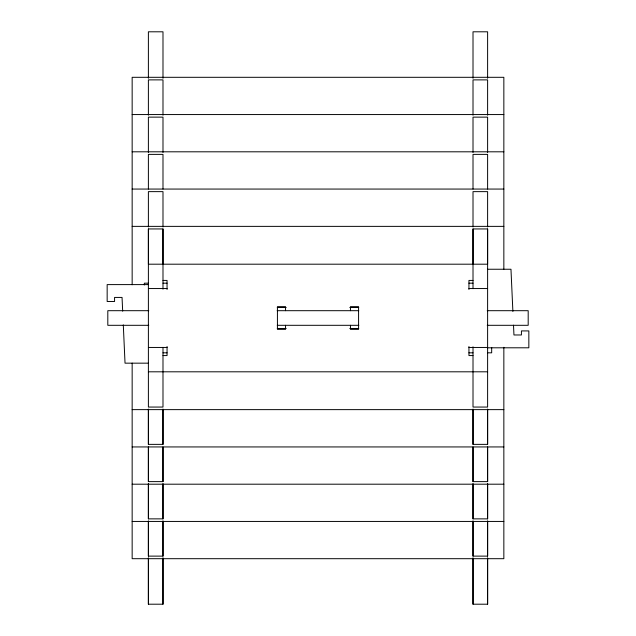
<?xml version="1.0" encoding="UTF-8"?>
<svg xmlns="http://www.w3.org/2000/svg" width="636" height="636" viewBox="0 0 636 636"><rect width="100%" height="100%" fill="white"/><g stroke="black" fill="none" stroke-linecap="round" stroke-linejoin="round"><path stroke-width="0.95" d="M162.991 558.694L162.991 604.2L148.387 604.2L148.387 558.694M162.991 521.441L162.991 556.118L148.387 556.118L148.387 521.441M162.991 484.195L162.991 518.865L148.387 518.865L148.387 484.195M162.991 446.941L162.991 481.619L148.387 481.619L148.387 446.941M162.991 409.632L162.991 444.365L148.387 444.365L148.387 409.632M162.991 289.181L162.991 228.944L148.387 228.944L148.387 264.194L487.613 264.194L487.613 228.944L473.009 228.944L473.009 264.194M162.991 264.194L162.991 228.944M487.613 558.694L487.613 604.2L473.009 604.2L473.009 558.694M487.613 521.441L487.613 556.118L473.009 556.118L473.009 521.441M487.613 484.195L487.613 518.865L473.009 518.865L473.009 484.195M487.613 446.941L487.613 481.619L473.009 481.619L473.009 446.941M487.613 409.632L487.613 444.365L473.009 444.365L473.009 409.632M132.153 114.559L503.847 114.559M132.153 151.805L503.847 151.805M132.153 189.059L503.847 189.059M132.153 226.368L503.847 226.368M487.613 269.243L510.97 269.243L512.886 311.425M162.991 280.428L167.053 280.428L167.053 289.491M473.009 280.428L468.947 280.428L468.947 289.491M148.387 283.179L144.324 283.179L144.324 284.984M162.991 283.179L167.053 283.179M468.947 283.179L473.009 283.179M148.387 284.602L107.158 284.602L107.158 301.488L114.567 301.488L114.567 297.425L122.048 297.425L122.669 311.163M148.387 288.545L167.053 288.545M468.947 288.545L487.613 288.545M277.264 307.53L286.2 307.53M349.8 307.53L358.736 307.53M148.768 310.694L107.81 310.694L107.81 325.306L148.768 325.306M277.169 310.694L358.736 310.694M487.232 310.694L528.19 310.694L528.19 325.306L487.232 325.306M277.264 325.306L358.831 325.306M277.264 328.47L286.2 328.47M349.8 328.47L358.736 328.47M148.387 347.455L167.053 347.455M468.947 347.455L487.613 347.455M487.613 347.797L528.842 347.797L528.842 330.919L521.433 330.919L521.433 334.973L513.952 334.973L513.506 325.163M162.991 352.821L167.053 352.821M468.947 352.821L473.009 352.821M487.613 352.821L491.676 352.821L491.676 347.407M162.991 355.572L167.053 355.572L167.053 346.509M473.009 355.572L468.947 355.572L468.947 346.509M148.387 363.164L125.03 363.164L123.297 324.901M148.387 371.806L487.613 371.806M132.153 409.632L503.847 409.632M132.153 446.941L503.847 446.941M132.153 484.195L503.847 484.195M132.153 521.441L503.847 521.441M503.847 269.227L503.847 77.306L132.153 77.306L132.153 284.761M503.847 347.28L503.847 558.694L132.153 558.694L132.153 363.116M487.613 78.276L487.613 31.8L473.009 31.8L473.009 78.276M487.613 115.203L487.613 79.882L473.009 79.882L473.009 115.203M487.613 152.457L487.613 117.135L473.009 117.135L473.009 152.457M487.613 189.059L487.613 154.381L473.009 154.381L473.009 189.059M487.613 226.957L487.613 191.635L473.009 191.635L473.009 226.957M487.613 228.944L487.613 407.056L473.009 407.056L473.009 346.819M487.613 409.043L487.613 444.365M487.613 447.275L487.613 481.619M487.613 483.543L487.613 518.865M487.613 520.797L487.613 556.118M487.613 557.724L487.613 604.2M473.009 228.944L473.009 288.657M473.009 409.043L473.009 444.365M473.009 447.275L473.009 481.619M473.009 483.543L473.009 518.865M473.009 520.797L473.009 556.118M473.009 557.724L473.009 604.2M350.46 310.694L350.46 306.639L358.577 306.639L358.577 329.361L350.46 329.361L350.46 325.306M285.54 310.694L285.54 306.639L277.423 306.639L277.423 329.361L285.54 329.361L285.54 325.306M162.991 78.276L162.991 31.8L148.387 31.8L148.387 78.276M162.991 115.203L162.991 79.882L148.387 79.882L148.387 115.203M162.991 152.457L162.991 117.135L148.387 117.135L148.387 152.457M162.991 189.059L162.991 154.381L148.387 154.381L148.387 189.059M162.991 226.957L162.991 191.635L148.387 191.635L148.387 226.957M162.991 347.343L162.991 407.056L148.387 407.056L148.387 228.944M162.991 409.043L162.991 444.365M162.991 447.275L162.991 481.619M162.991 483.543L162.991 518.865M162.991 520.797L162.991 556.118M162.991 557.724L162.991 604.2M148.387 409.043L148.387 444.365M148.387 447.275L148.387 481.619M148.387 483.543L148.387 518.865M148.387 520.797L148.387 556.118M148.387 557.724L148.387 604.2"/></g></svg>
